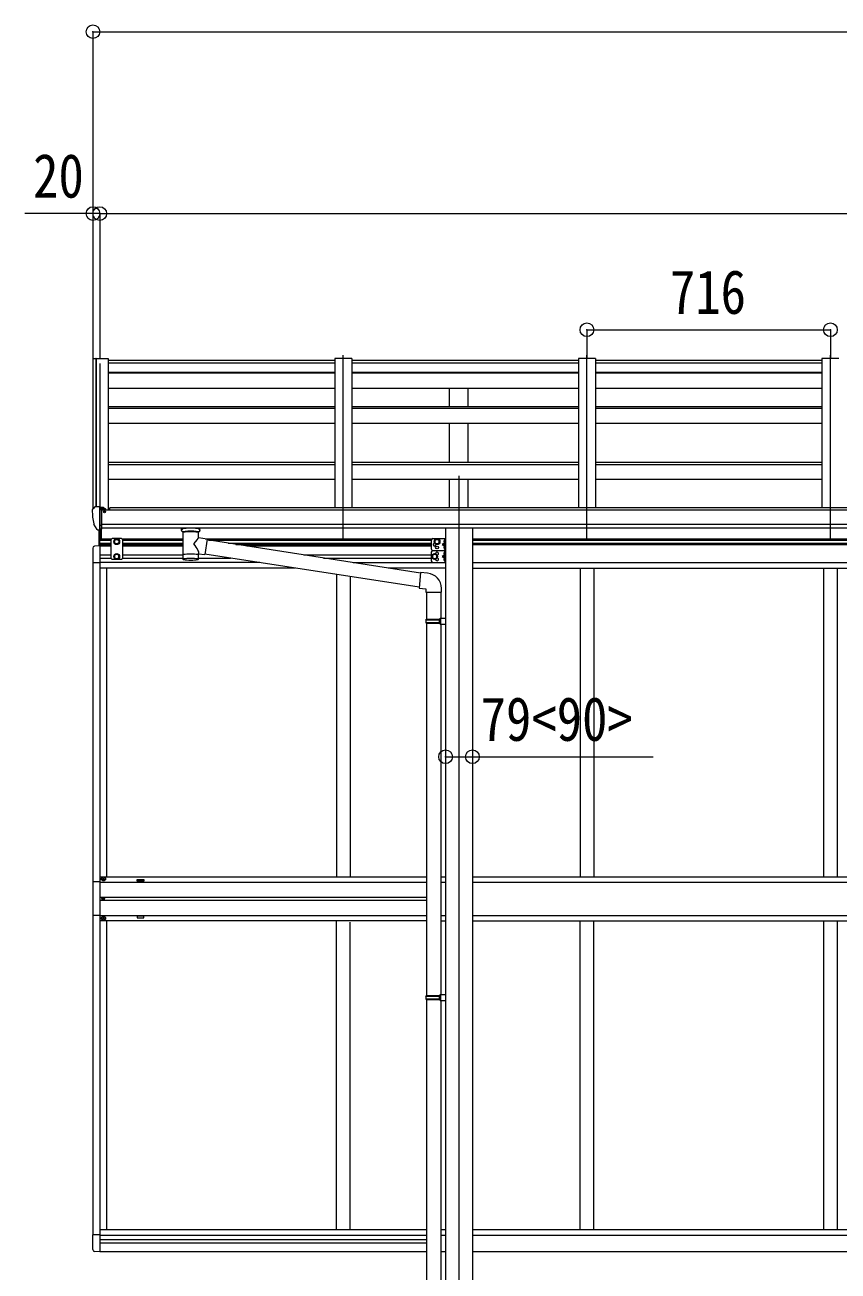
# Model space of a CAD drawing. Units: millimetres at full size, sheet at 1:40. Extents: x -11181 to 11305, y -7804 to 7716.
# Drawn here: x -733 to 1658, y -148 to 3514 of the extents above; entities that cross this region are included whole.
import ezdxf
from ezdxf.enums import TextEntityAlignment as Align

# ---------------------------------------------------------------- set-up
doc = ezdxf.new("R2010")
doc.units = ezdxf.units.MM
doc.header["$LTSCALE"] = 40
doc.header["$PDMODE"] = 32
doc.header["$PDSIZE"] = 40
for name, color, linetype, lineweight in [('0-1_本体', 4, 'Continuous', 9), ('0-2_部品', 7, 'Continuous', 9), ('0-8_PARTS2', 2, 'Continuous', 9), ('0-A_寸法', 6, 'Continuous', 9), ('1-1_GLASS', 4, 'Continuous', 9), ('1-2_GLASS_SEAL', 7, 'Continuous', 9)]:
    doc.layers.add(name, color=color, linetype=linetype, lineweight=lineweight)
doc.styles.add('ＭＳ ゴシック', font='')
doc.styles.get('ＭＳ ゴシック').set_extended_font_data('MS Gothic')

msp = doc.modelspace()

# ---------------------------------------------------------------- linework, layer by layer
at = {"layer": '0-1_本体'}
for p, q in [((-532.73, 2532.04), (-532.75, 2090.99)), ((-531.79, 2532.93), (-523.96, 2533.34)), ((-523.74, 2533.26), (-523.74, 2097.53)), ((-523.66, 2533.15), (-523.04, 2531.53)), ((-487.74, 2533.35), (-487.74, 2087.35)), ((178.26, 2527.29), (-487.74, 2527.29)), ((178.26, 2533.35), (178.26, 2094.06)), ((228.26, 2533.35), (178.26, 2533.35)), ((228.26, 2533.35), (228.26, 2094.06)), ((894.26, 2527.29), (228.26, 2527.29)), ((894.26, 2533.35), (894.26, 2094.06)), ((944.26, 2533.35), (894.26, 2533.35)), ((944.26, 2533.35), (944.26, 2094.06)), ((1610.26, 2527.29), (944.26, 2527.29)), ((1610.26, 2533.35), (1610.26, 2094.06)), ((1660.26, 2533.35), (1610.26, 2533.35)), ((-487.74, 2520.35), (178.26, 2520.35)), ((-487.74, 2493.63), (178.26, 2493.63)), ((-487.74, 2491.05), (178.26, 2491.05)), ((228.26, 2520.35), (894.26, 2520.35)), ((228.26, 2493.63), (894.26, 2493.63)), ((228.26, 2491.05), (894.26, 2491.05)), ((944.26, 2520.35), (1610.26, 2520.35)), ((944.26, 2493.63), (1610.26, 2493.63)), ((944.26, 2491.05), (1610.26, 2491.05)), ((-487.74, 2446.32), (178.26, 2446.32)), ((228.26, 2446.32), (894.26, 2446.32)), ((515.76, 2392.58), (515.76, 2446.32)), ((570.76, 2392.58), (570.76, 2446.32)), ((944.26, 2446.32), (1610.26, 2446.32)), ((-487.74, 2392.58), (178.26, 2392.58)), ((-487.74, 2387.02), (178.26, 2387.02)), ((228.26, 2392.58), (894.26, 2392.58)), ((228.26, 2387.02), (894.26, 2387.02)), ((944.26, 2392.58), (1610.26, 2392.58)), ((944.26, 2387.02), (1610.26, 2387.02)), ((-487.74, 2343.02), (178.26, 2343.02)), ((228.26, 2343.02), (894.26, 2343.02)), ((515.76, 2228.93), (515.76, 2343.02)), ((570.76, 2228.93), (570.76, 2343.02)), ((944.26, 2343.02), (1610.26, 2343.02)), ((-487.74, 2228.93), (178.26, 2228.93)), ((-487.74, 2222.14), (178.26, 2222.14)), ((228.26, 2228.93), (894.26, 2228.93)), ((228.26, 2222.14), (894.26, 2222.14)), ((944.26, 2228.93), (1610.26, 2228.93)), ((944.26, 2222.14), (1610.26, 2222.14)), ((-487.74, 2178.58), (178.26, 2178.58)), ((228.26, 2178.58), (894.26, 2178.58)), ((515.76, 2094.06), (515.76, 2178.58)), ((570.76, 2094.06), (570.76, 2178.58)), ((944.26, 2178.58), (1610.26, 2178.58)), ((-482.74, 2087.35), (-482.74, 2094.06)), ((4469.26, 2094.06), (-482.74, 2094.06)), ((4492.76, 2087.35), (-506.24, 2087.35)), ((-506.24, 2046.13), (4492.76, 2046.13)), ((4492.76, 2034.28), (-506.24, 2034.35)), ((503.76, 2034.19), (503.76, -1108.22)), ((582.76, 2034.19), (582.76, -1108.22))]:
    msp.add_line(p, q, dxfattribs=at)
msp.add_lwpolyline([(-523.04, 2097.53), (-523.04, 2533.35), (-487.74, 2533.35)], dxfattribs=at)
msp.add_circle((-498.77, 2082.62), 3, dxfattribs=at)
for centre, radius, start, end in [((-531.74, 2531.93), 1, 93, 173.32986), ((-523.94, 2533.04), 0.301, 21.06327, 92.86679)]:
    msp.add_arc(centre, radius, start, end, dxfattribs=at)
at = {"layer": '0-2_部品'}
for p, q in [((-534.74, 2088.17), (-534.74, 2087.54)), ((-527.83, 2096.98), (-531.9, 2091.17)), ((-512.74, 2029.04), (-512.74, 2097.54)), ((-511.24, 2096.63), (-512.74, 2096.63)), ((-506.24, 2087.81), (-512.74, 2088.21)), ((-511.24, 2096.63), (-511.24, 2090.46)), ((-501.57, 2095.13), (-511.24, 2095.85)), ((-511.24, 2092.86), (-497.24, 2092.8)), ((-500.74, 2092.81), (-500.74, 2094.71)), ((-496.24, 2091.69), (-496.24, 2087.73)), ((-501.77, 2082.63), (-501.24, 2082.63)), ((-501.24, 2082.63), (-500.94, 2082.63)), ((-520.36, 2030.86), (-530.11, 2046.23)), ((-514.24, 2029.13), (-517.95, 2029.36)), ((-514.24, 2029.13), (-512.74, 2029.04)), ((-512.74, 2031.24), (-512.24, 2031.24)), ((-512.24, 2031.24), (-511.74, 2032.24)), ((-506.24, 2032.24), (-511.74, 2032.24)), ((-272.24, 2028.23), (-272.24, 2034.35)), ((-268.14, 2023.73), (-268.16, 1943.44)), ((-222.34, 2006.16), (-222.34, 2023.75)), ((-218.24, 2028.23), (-218.24, 2034.35)), ((-197.12, 2002.25), (-222.34, 2006.17)), ((-197.12, 2002.25), (-204.14, 1957)), ((429.72, 1902.95), (-197.43, 2000.24)), ((-222.32, 1943.44), (-222.34, 1960.07)), ((-222.34, 1959.82), (-204.14, 1957)), ((426.05, 1861.01), (-203.87, 1958.74)), ((450.68, 1902.56), (429.84, 1904.38)), ((445.76, 1846.81), (491.76, 1846.81)), ((447.76, 1846.81), (447.76, 1767.56)), ((489.76, 1846.81), (489.76, 1770.12)), ((491.76, 1846.81), (491.76, 1857.73)), ((445.76, 1765.56), (446.76, 1767.56)), ((445.76, 1765.56), (489.76, 1765.56)), ((445.76, 1765.56), (445.76, 1757.56)), ((446.76, 1767.56), (489.76, 1767.56)), ((485.28, 1765.56), (484.85, 1767.56)), ((487.76, 1770.06), (503.76, 1770.53)), ((487.76, 1768.06), (487.76, 1770.06)), ((487.76, 1768.06), (489.76, 1768.06)), ((503.76, 1770.53), (503.76, 1752.59)), ((445.76, 1757.56), (489.76, 1757.56)), ((445.76, 1757.56), (446.76, 1755.56)), ((446.76, 1755.56), (489.76, 1755.56)), ((447.76, 1755.56), (447.76, 661.37)), ((487.76, 1753.06), (487.76, 1755.06)), ((487.76, 1753.06), (503.76, 1752.59)), ((489.76, 1753), (489.76, 663.93)), ((445.76, 659.37), (446.76, 661.37)), ((445.76, 659.37), (489.76, 659.37)), ((445.76, 659.37), (445.76, 651.37)), ((446.76, 661.37), (489.76, 661.37)), ((485.28, 659.37), (484.85, 661.37)), ((487.76, 663.87), (503.76, 664.34)), ((487.76, 661.87), (487.76, 663.87)), ((487.76, 661.87), (489.76, 661.87)), ((503.76, 664.34), (503.76, 646.4)), ((445.76, 651.37), (489.76, 651.37)), ((445.76, 651.37), (446.76, 649.37)), ((446.76, 649.37), (489.76, 649.37)), ((447.76, 649.37), (447.76, -333.79)), ((487.76, 646.87), (487.76, 648.87)), ((487.76, 646.87), (503.76, 646.4)), ((489.76, 646.81), (489.76, -331.23))]:
    msp.add_line(p, q, dxfattribs=at)
for points in [[(-512.74, 2097.54), (-524.74, 2097.54), (-527.07, 2097.4)], [(-506.24, 2032.24), (-506.24, 2090.46), (-511.24, 2090.46)], [(-501.57, 2095.13), (-501.4, 2095.11), (-501.24, 2095.08), (-501.1, 2095.04), (-500.97, 2094.98), (-500.87, 2094.92), (-500.8, 2094.86), (-500.76, 2094.79), (-500.74, 2094.71)], [(-500.94, 2083.81), (-500.94, 2082.63), (-496.24, 2082.63)], [(-496.24, 2084.24), (-496.24, 2082.63), (-495.77, 2082.63)], [(-512.74, 2042.93), (-509.58, 2043.34), (-506.24, 2043.77)], [(-272.2, 2028.18), (-272.23, 2028.53), (-271.98, 2029.49), (-271.46, 2030.37), (-270.66, 2031.21), (-269.54, 2032.01), (-268.14, 2032.74)], [(-272.2, 2028.29), (-272.23, 2027.94), (-271.98, 2026.98), (-271.46, 2026.1), (-270.66, 2025.26), (-269.54, 2024.46), (-268.14, 2023.73)], [(-222.34, 2032.72), (-222.11, 2032.63), (-220.75, 2031.89), (-219.64, 2031.05), (-218.88, 2030.18), (-218.42, 2029.28), (-218.25, 2028.4)], [(-222.34, 2023.75), (-222.11, 2023.84), (-220.75, 2024.58), (-219.64, 2025.42), (-218.88, 2026.29), (-218.42, 2027.19), (-218.25, 2028.07)], [(429.84, 1904.38), (425.84, 1858.56), (445.76, 1856.81), (445.76, 1846.81)], [(485.28, 1765.56), (485.28, 1757.56), (484.85, 1755.56)], [(487.76, 1755.06), (489.76, 1755.06), (489.76, 1768.06)], [(485.28, 659.37), (485.28, 651.37), (484.85, 649.37)], [(487.76, 648.87), (489.76, 648.87), (489.76, 661.87)]]:
    msp.add_lwpolyline(points, dxfattribs=at)
for centre, radius, start, end in [((-531.74, 2088.17), 3, 93, 180), ((-342.25, 2087.55), 192.49, 180.0008, 192.1233), ((-527.01, 2096.4), 1, 93.5, 145), ((-498.74, 2082.63), 2.5, 151.64236, 180), ((-498.74, 2082.63), 2.5, 0, 151.64236), ((-527.51, 2047.73), 3, 191.83348, 210), ((-517.77, 2032.36), 3, 210, 266.5), ((-255.17, 1983.02), 51.38, 92.46126, 104.61963), ((-235.29, 1983.02), 51.38, 75.38037, 87.53874), ((446.76, 1857.73), 45, 0, 85)]:
    msp.add_arc(centre, radius, start, end, dxfattribs=at)
for centre, major_axis, ratio, start_param, end_param in [((-497.24, 2091.7), (-0.02, 1.1), 0.906239, 4.6917496, 6.2625459), ((-245.24, 2022.54), (-22.91, -0.42), 0.072511, 4.711586, 6.2823824), ((-245.22, 2024.17), (-22.91, -0.42), 0.072511, 4.711586, 6.2823824), ((-245.27, 2024.16), (22.92, -0.42), 0.07247, 0.0008089, 1.5716053), ((-245.27, 2022.54), (22.92, -0.42), 0.07247, 0.0008089, 1.5716053), ((-234.24, 2028.23), (16, 0), 0.361356, 0, 0.0194874), ((-234.24, 2028.23), (16, 0), 0.361356, 6.2636979, 6.2831853), ((-245.24, 1986.61), (-22.81, 26.62), 0.234429, 3.1563334, 4.5976381), ((-242.69, 1983.97), (20.32, 22.25), 0.045535, 4.9756507, 6.2441899), ((-245.24, 1943.44), (22.92, 0), 0.101955, 6.2829723, 9.4248207), ((-245.24, 1943.44), (22.92, 0), 0.101955, 3.1415499, 6.2833984), ((-245.24, 1955.88), (22.91, 0), 0.122865, 6.2831853, 9.424778)]:
    msp.add_ellipse(centre, major_axis=major_axis, ratio=ratio, start_param=start_param, end_param=end_param, dxfattribs=at)
at = {"layer": '0-8_PARTS2'}
for p, q in [((203.26, 1999.35), (203.26, 2543.19)), ((919.26, 1999.35), (919.26, 2543.19)), ((1635.26, 1999.35), (1635.26, 2543.19)), ((-512.74, 2518.63), (-512.74, 1999.35)), ((543.26, 2188.15), (543.26, -1187.08))]:
    msp.add_line(p, q, dxfattribs=at)
at = {"layer": '0-A_寸法'}
for p, q in [((-532.73, 3493.68), (-532.73, 2533.38)), ((-532.73, 3493.68), (9531.25, 3493.68)), ((-532.73, 2959.35), (-732.73, 2959.35)), ((-512.73, 2959.35), (-532.73, 2959.35)), ((-532.73, 2959.35), (-532.73, 2533.38)), ((-512.73, 2959.35), (4499.26, 2959.35)), ((-512.73, 2959.35), (-512.73, 2533.38)), ((-512.73, 2959.35), (-512.73, 2533.38)), ((919.26, 2617.91), (1635.26, 2617.91)), ((919.26, 2617.91), (919.26, 2533.38)), ((1635.26, 2617.91), (1635.26, 2533.38)), ((503.76, 1363.07), (582.76, 1363.07)), ((582.76, 1363.07), (1114.08, 1363.07))]:
    msp.add_line(p, q, dxfattribs=at)
for p in [(-532.73, 3493.68), (-532.73, 2959.35), (-512.73, 2959.35), (919.26, 2617.91), (1635.26, 2617.91), (503.76, 1363.07), (582.76, 1363.07)]:
    msp.add_point(p, dxfattribs=at)
at = {"layer": '1-1_GLASS'}
for p, q in [((-512.74, 2003.03), (-477.24, 2003.03)), ((-512.74, 1999.53), (-480.24, 1999.53)), ((-512.74, 1990.53), (-480.24, 1990.53)), ((-512.74, 1987.03), (-480.24, 1987.03)), ((-512.74, 1982.73), (-512.74, 945.53)), ((-480.24, 1982.03), (-512.74, 1982.03)), ((-448.24, 2003.03), (-268.14, 2003.03)), ((-445.24, 1999.53), (-268.14, 1999.53)), ((-445.24, 1990.53), (-268.15, 1990.53)), ((-445.24, 1987.03), (-268.15, 1987.03)), ((-268.15, 1982.03), (-445.24, 1982.03)), ((-202.48, 2003.03), (463.76, 2003.03)), ((-193.22, 1999.53), (461.78, 1999.53)), ((-135.2, 1990.53), (461.76, 1990.53)), ((-112.64, 1987.03), (461.76, 1987.03)), ((295.34, 1982.03), (-80.41, 1982.03)), ((461.76, 1982.03), (295.34, 1982.03)), ((582.76, 2003.03), (3403.76, 2003.03)), ((582.76, 1999.53), (3403.76, 1999.53)), ((582.76, 1990.53), (3403.76, 1990.53)), ((582.76, 1987.03), (3403.76, 1987.03)), ((-512.74, 1956.03), (-480.24, 1956.03)), ((-512.74, 1947.03), (-480.24, 1947.03)), ((-445.24, 1956.03), (-268.15, 1956.03)), ((-445.24, 1947.03), (-268.16, 1947.03)), ((-222.33, 1947.03), (-128.77, 1947.03)), ((87.18, 1956.03), (461.76, 1956.03)), ((145.19, 1947.03), (461.76, 1947.03)), ((-532.74, 1933.33), (-532.74, 994.73)), ((-41.75, 1933.53), (-512.74, 1933.53)), ((61.38, 1917.53), (-512.74, 1917.53)), ((-492.74, 1917.53), (-492.74, 1010.53)), ((232.21, 1933.53), (503.76, 1933.53)), ((503.76, 1917.53), (335.35, 1917.53)), ((582.76, 1933.53), (3403.76, 1933.53)), ((582.76, 1917.53), (3403.76, 1917.53)), ((899.26, 1917.53), (899.26, 1010.53)), ((939.26, 1917.53), (939.26, 1010.53)), ((1615.26, 1917.53), (1615.26, 1010.53)), ((1655.26, 1917.53), (1655.26, 1010.53)), ((183.26, 1898.62), (183.26, 1010.53)), ((223.26, 1892.42), (223.26, 1010.53)), ((-512.74, 1010.53), (447.76, 1010.53)), ((-512.74, 994.53), (447.76, 994.53)), ((490.16, 1010.53), (504.16, 1010.53)), ((490.16, 994.53), (504.16, 994.53)), ((582.76, 1010.53), (3403.76, 1010.53)), ((582.76, 994.53), (3403.76, 994.53)), ((-512.74, 949.97), (447.76, 949.97)), ((-512.74, 945.53), (-512.74, -91.47)), ((447.76, 940.97), (-512.74, 940.97)), ((-532.74, 896.33), (-532.74, -42.27)), ((-512.74, 896.53), (447.76, 896.53)), ((447.76, 880.53), (-512.74, 880.53)), ((-492.74, 880.53), (-492.74, -26.47)), ((183.26, -26.47), (183.26, 880.77)), ((490.16, 896.53), (504.16, 896.53)), ((490.16, 880.53), (504.16, 880.53)), ((582.76, 896.53), (3403.76, 896.53)), ((582.76, 880.53), (3403.76, 880.53)), ((899.26, -26.47), (899.26, 880.53)), ((939.26, -26.47), (939.26, 880.53)), ((1615.26, 880.53), (1615.26, -26.47)), ((1655.26, 880.53), (1655.26, -26.47)), ((223.26, -26.47), (223.26, 877.27)), ((-512.74, -26.47), (447.76, -26.47)), ((489.96, -26.47), (503.96, -26.47)), ((582.76, -26.47), (3403.76, -26.47)), ((-512.74, -42.47), (445.76, -42.47)), ((-512.74, -55.97), (447.76, -55.97)), ((-512.74, -64.97), (447.76, -64.97)), ((489.96, -42.47), (503.96, -42.47)), ((582.76, -42.47), (3403.76, -42.47)), ((-512.74, -90.97), (447.76, -90.97)), ((489.96, -90.97), (503.96, -90.97)), ((582.76, -90.97), (3403.76, -90.97))]:
    msp.add_line(p, q, dxfattribs=at)
for points in [[(-382.74, 997.03), (-402.74, 997.03), (-402.74, 1002.03), (-382.74, 1002.03)], [(-382.74, 895.03), (-402.74, 895.03), (-402.74, 890.03), (-382.74, 890.03)]]:
    msp.add_lwpolyline(points, close=True, dxfattribs=at)
at = {"layer": '1-2_GLASS_SEAL'}
for p, q in [((-514.24, 1982.53), (-514.24, 2029.13)), ((-514.24, 1982.53), (-514.24, 2029.13)), ((-512.74, 1982.53), (-512.74, 2029.03)), ((-507.24, 2003.03), (-507.24, 2032.23)), ((-512.74, 1982.53), (-528.03, 1981.73)), ((-476.24, 2004.03), (-480.24, 2000.03)), ((-480.24, 2000.03), (-480.24, 1946.54)), ((-449.24, 2004.03), (-476.24, 2004.03)), ((-449.24, 2004.03), (-445.24, 2000.03)), ((-445.24, 1946.54), (-445.24, 2000.03)), ((461.76, 1999.03), (461.76, 1974.03)), ((466.76, 2004.03), (503.76, 2004.03)), ((501.26, 1986.53), (494.26, 1986.53)), ((500.76, 1999.53), (499.96, 1999.39)), ((500.76, 1991.53), (499.96, 1991.67)), ((500.76, 1981.53), (499.96, 1981.39)), ((500.76, 1991.53), (501.26, 1991.62)), ((501.26, 2004.03), (501.26, 1969.03)), ((503.76, 2004.03), (503.76, 1969.03)), ((-533.24, 1976.24), (-533.24, 1933.33)), ((-476.24, 1942.54), (-480.24, 1946.54)), ((-449.24, 1942.54), (-476.24, 1942.54)), ((-462.74, 1959.04), (-469.24, 1955.28)), ((-469.24, 1955.28), (-469.24, 1947.78)), ((-469.24, 1947.78), (-462.74, 1944.03)), ((-456.24, 1955.28), (-462.74, 1959.04)), ((-462.74, 1944.03), (-456.24, 1947.78)), ((-456.24, 1947.78), (-456.24, 1955.28)), ((-449.24, 1942.54), (-445.24, 1946.54)), ((461.76, 1964.03), (461.76, 1939.03)), ((466.76, 1969.03), (503.76, 1969.03)), ((466.76, 1969.03), (503.76, 1969.03)), ((501.26, 1951.53), (494.26, 1951.53)), ((500.76, 1973.53), (499.96, 1973.67)), ((500.76, 1964.53), (499.96, 1964.39)), ((500.76, 1956.53), (499.96, 1956.67)), ((500.76, 1946.53), (499.96, 1946.39)), ((500.76, 1973.53), (501.26, 1973.62)), ((500.76, 1956.53), (501.26, 1956.62)), ((501.26, 1969.03), (501.26, 1934.03)), ((503.76, 1969.03), (503.76, 1934.03)), ((-512.74, 1933.33), (-533.24, 1933.33)), ((466.76, 1934.03), (503.76, 1934.03)), ((500.76, 1938.53), (499.96, 1938.67)), ((500.76, 1938.53), (501.26, 1938.62)), ((-503.24, 1003.53), (-504.24, 1003.53)), ((-500.24, 1004.53), (-499.24, 1004.53)), ((-503.97, 946.44), (-504.79, 946.44)), ((-501.51, 945.62), (-500.69, 945.62)), ((-503.24, 888.53), (-504.24, 888.53)), ((-500.24, 887.53), (-499.24, 887.53)), ((-512.74, -42.27), (-533.24, -42.27)), ((-533.24, -85.18), (-533.24, -42.27)), ((-512.74, -91.47), (-528.03, -90.67))]:
    msp.add_line(p, q, dxfattribs=at)
for points in [[(-469.24, 1998.78), (-462.74, 2002.54), (-456.24, 1998.78)], [(-456.24, 1998.78), (-456.24, 1991.28), (-462.74, 1987.53), (-469.24, 1991.28), (-469.24, 1998.78)], [(501.26, 1991.53), (494.26, 1986.53), (501.26, 1981.53)], [(501.64, 1995.53), (501.01, 1996.72), (498.78, 1997.83)], [(501.64, 1995.53), (501.01, 1994.34), (498.78, 1993.23)], [(501.64, 1977.53), (501.01, 1978.72), (498.78, 1979.83)], [(500.76, 1991.53), (500.76, 1999.53), (501.26, 1999.44), (501.26, 1991.62)], [(500.76, 1973.53), (500.76, 1981.53), (501.26, 1981.44), (501.26, 1973.62)], [(501.26, 1956.53), (494.26, 1951.53), (501.26, 1946.53)], [(501.64, 1977.53), (501.01, 1976.34), (498.78, 1975.23)], [(501.64, 1960.53), (501.01, 1961.72), (498.78, 1962.83)], [(501.64, 1960.53), (501.01, 1959.34), (498.78, 1958.23)], [(501.64, 1942.53), (501.01, 1943.72), (498.78, 1944.83)], [(501.64, 1942.53), (501.01, 1941.34), (498.78, 1940.23)], [(500.76, 1956.53), (500.76, 1964.53), (501.26, 1964.44), (501.26, 1956.62)], [(500.76, 1938.53), (500.76, 1946.53), (501.26, 1946.44), (501.26, 1938.62)], [(-512.74, 995.03), (-533.44, 995.03), (-533.44, 897.03), (-512.74, 897.03)], [(-504.24, 1003.53), (-504.24, 1004.53), (-503.24, 1004.53)], [(-502.24, 1005.53), (-502.24, 1006.53), (-501.24, 1006.53), (-501.24, 1005.53)], [(-501.24, 1002.53), (-501.24, 1001.53), (-502.24, 1001.53), (-502.24, 1002.53)], [(-499.24, 1004.53), (-499.24, 1003.53), (-500.24, 1003.53)], [(-504.79, 946.44), (-504.79, 945.62), (-503.97, 945.62)], [(-502.33, 947.26), (-502.33, 948.08), (-503.15, 948.08), (-503.15, 947.26)], [(-503.15, 944.8), (-503.15, 943.98), (-502.33, 943.98), (-502.33, 944.8)], [(-500.69, 945.62), (-500.69, 946.44), (-501.51, 946.44)], [(-504.24, 888.53), (-504.24, 887.53), (-503.24, 887.53)], [(-501.24, 889.53), (-501.24, 890.53), (-502.24, 890.53), (-502.24, 889.53)], [(-502.24, 886.53), (-502.24, 885.53), (-501.24, 885.53), (-501.24, 886.53)], [(-499.24, 887.53), (-499.24, 888.53), (-500.24, 888.53)]]:
    msp.add_lwpolyline(points, dxfattribs=at)
for points in [[(478.76, 1987.53), (485.26, 1991.28), (485.26, 1998.78), (478.76, 2002.54), (472.26, 1998.78), (472.26, 1991.28)], [(471.76, 1944.03), (478.26, 1947.78), (478.26, 1955.28), (471.76, 1959.04), (465.26, 1955.28), (465.26, 1947.78)]]:
    msp.add_lwpolyline(points, close=True, dxfattribs=at)
for centre, radius in [((-462.74, 1995.03), 8.5), ((-462.74, 1995.03), 7.5), ((-462.74, 1995.03), 6.5), ((478.76, 1995.03), 8.5), ((478.76, 1995.03), 7.5), ((478.76, 1995.03), 6.5), ((478.76, 1978.03), 4.25), ((-462.74, 1951.53), 8.5), ((-462.74, 1951.53), 7.5), ((-462.74, 1951.53), 6.5), ((471.76, 1951.53), 8.5), ((471.76, 1951.53), 7.5), ((471.76, 1951.53), 6.5), ((-501.74, 1004.03), 5.9), ((-502.74, 946.03), 3.75), ((-501.74, 888.03), 5.9)]:
    msp.add_circle(centre, radius, dxfattribs=at)
for centre, radius, start, end in [((-527.74, 1976.24), 5.5, 93, 180), ((466.76, 1999.03), 5, 90, 180), ((471.76, 1986.53), 4.25, 94.76077, 6.29431), ((504.86, 1995.53), 6.5, 147.94412, 212.05588), ((504.86, 1977.53), 6.5, 147.94412, 212.05588), ((500.11, 1998.5), 0.9, 100, 147.94412), ((500.11, 1992.56), 0.9, 212.05588, 260), ((500.11, 1980.5), 0.9, 100, 147.94412), ((466.76, 1974.03), 5, 180, 270), ((466.76, 1964.03), 5, 90, 180), ((478.76, 1960.03), 4.25, 274.76077, 186.29431), ((478.76, 1943.03), 4.25, 173.70569, 85.23923), ((504.86, 1960.53), 6.5, 147.94412, 212.05588), ((504.86, 1942.53), 6.5, 147.94412, 212.05588), ((500.11, 1974.56), 0.9, 212.05588, 260), ((500.11, 1963.5), 0.9, 100, 147.94412), ((500.11, 1957.56), 0.9, 212.05588, 260), ((500.11, 1945.5), 0.9, 100, 147.94412), ((466.76, 1939.03), 5, 180, 270), ((500.11, 1939.56), 0.9, 212.05588, 260), ((-503.24, 1005.53), 1, 270, 0), ((-503.24, 1002.53), 1, 0, 90), ((-500.24, 1005.53), 1, 180, 270), ((-500.24, 1002.53), 1, 90, 180), ((-503.97, 947.26), 0.82, 270, 0), ((-503.97, 944.8), 0.82, 0, 90), ((-501.51, 947.26), 0.82, 180, 270), ((-501.51, 944.8), 0.82, 90, 180), ((-503.24, 889.53), 1, 270, 0), ((-503.24, 886.53), 1, 0, 90), ((-500.24, 889.53), 1, 180, 270), ((-500.24, 886.53), 1, 90, 180), ((-527.74, -85.18), 5.5, 180, 267)]:
    msp.add_arc(centre, radius, start, end, dxfattribs=at)

# ---------------------------------------------------------------- texts
at = {"layer": '0-A_寸法', "color": 7, "style": 'ＭＳ ゴシック', "width": 0.85}
for s, p in [('20', (-708.73, 2967.35)), ('716', (1163.26, 2625.91)), ('79<90>', (606.76, 1371.07))]:
    msp.add_text(s, height=129, dxfattribs=at).set_placement(p, align=Align.BOTTOM_LEFT)

doc.saveas('drawing.dxf')
